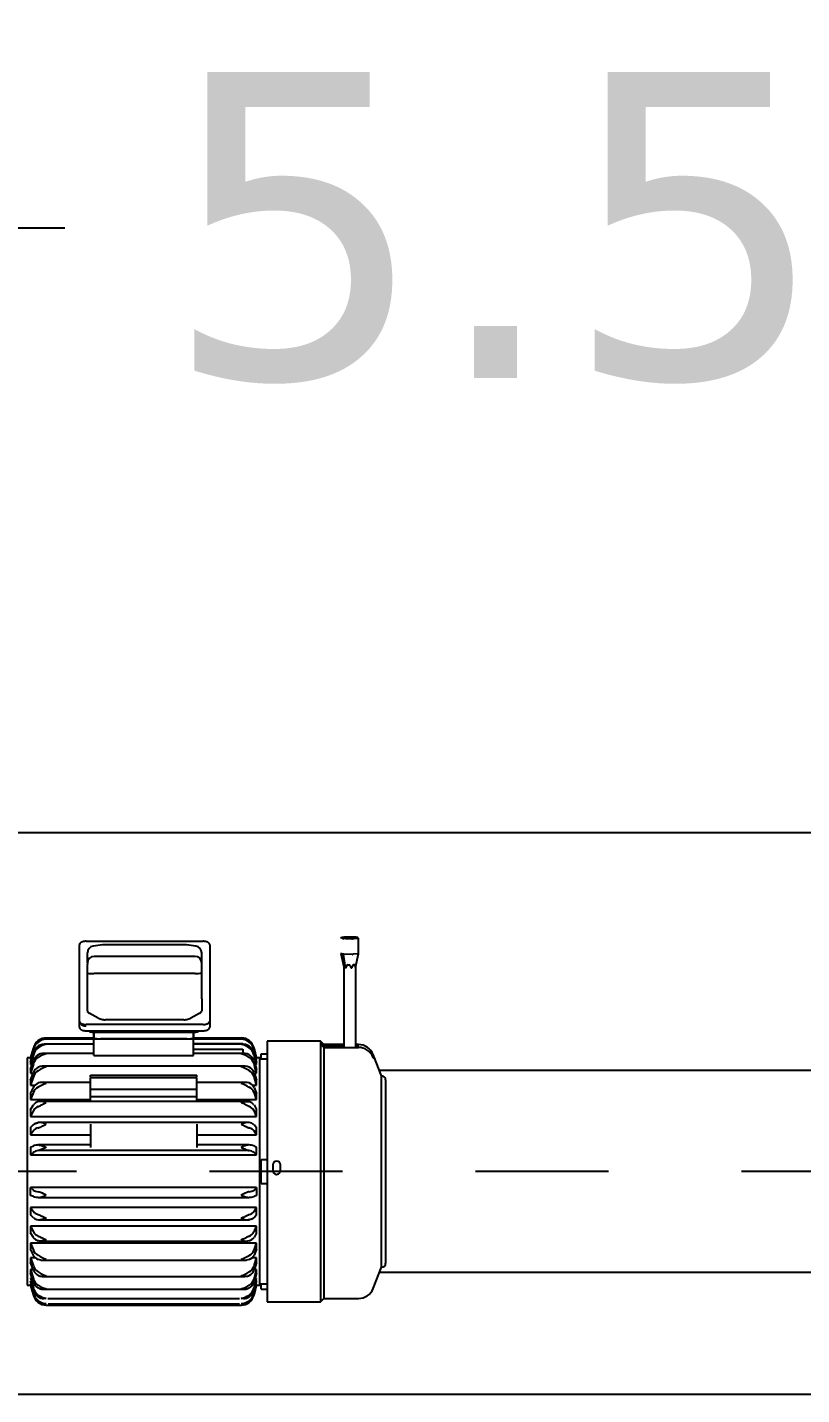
# Model space of a CAD drawing. Header units: metres. Extents: x 1161 to 1456, y 119 to 208.
# Drawn here: x 1363.179 to 1363.762, y 186.198 to 187.227 of the extents above; entities that cross this region are included whole.
import ezdxf

# ---------------------------------------------------------------- set-up
doc = ezdxf.new("R2010")
doc.units = ezdxf.units.M
doc.header["$MEASUREMENT"] = 0
doc.header["$PDMODE"] = 1
doc.header["$PDSIZE"] = -5
doc.linetypes.add('CENTER2', pattern=[1.125, 0.75, -0.125, 0.125, -0.125])
doc.layers.add('HAT', color=9, linetype='Continuous', lineweight=15)
doc.styles.get("Standard").update_dxf_attribs({"font": 'verdana.ttf'})
doc.dimstyles.new('app', dxfattribs={"dimtxt": 0.23, "dimasz": 0.1, "dimexe": 0.18, "dimexo": 0.0625, "dimgap": 0.09, "dimtad": 0, "dimzin": 0, "dimdsep": 46, "dimtxsty": 'Standard', "dimblk": 'OBLIQUE', "dimcen": 0.09, "dimse1": 1, "dimse2": 1, "dimclrd": 8, "dimclre": 8, "dimclrt": 6, "dimadec": 0, "dimazin": 0, "dimtfac": 1, "dimtofl": 0, "dimtmove": 0, "dimatfit": 3, "dimfxl": 0, "dimtolj": 1, "dimtzin": 0, "dimarcsym": 0})

# ---------------------------------------------------------------- blocks, each defined once
blk = doc.blocks.new('A$C0B0434A7')
at = {"color": 8}
blk.add_line((-1164.2, 3105.7), (4235.8, 3105.7), dxfattribs=at)
at = {"color": 8, "linetype": 'Continuous'}
for p, q in [((1270, 3026.6), (1269.2, 3026.2)), ((1270.1, 3026.3), (1269.2, 3026.3)), ((1269.2, 3026.2), (1269.2, 3026.2)), ((1271, 3025.7), (1270.1, 3026.3)), ((1274.4, 3026), (1271.3, 3025.7)), ((1277.5, 3025.6), (1274.4, 3026)), ((1280.2, 3026.1), (1278, 3025.6)), ((1282.4, 3026), (1280.2, 3026.1)), ((1281.6, 3026.6), (1282.5, 3026)), ((1282.5, 3014.4), (1282.5, 3026)), ((1072.5, 2963.8), (1072.5, 3021.2)), ((1077.5, 3023.8), (1165.5, 3023.8)), ((1078.5, 3007.6), (1078.5, 3015.2)), ((1089.9, 3021.1), (1082.8, 3020.2)), ((1152.5, 3021.1), (1090.5, 3021.1)), ((1160.1, 3020.2), (1153.1, 3021.1)), ((1164.5, 3007.6), (1164.5, 3015.2)), ((1170.5, 3021.2), (1170.5, 2963.8)), ((1271, 3014.1), (1269.2, 3014.6)), ((1269.2, 3014.6), (1271.3, 3004.7)), ((1272.6, 3004.1), (1271, 3014.1)), ((1277.5, 3013.9), (1271.3, 3014.1)), ((1282.4, 3014.4), (1278, 3014)), ((1280.2, 3004), (1282.5, 3014.4)), ((1078.5, 3007.6), (1078.5, 3006.6)), ((1078.5, 2999.8), (1078.5, 3006.6)), ((1083.5, 3012.5), (1159.5, 3012.5)), ((1164.5, 3006.6), (1164.5, 3007.6)), ((1164.5, 2999.8), (1164.5, 3006.6)), ((1271.3, 3005.9), (1271.3, 2944)), ((1271.4, 3006.5), (1271.8, 3006.4)), ((1274.1, 3006.2), (1275.5, 3006.2)), ((1278.6, 3006.2), (1279.5, 3006.3)), ((1280.3, 2944), (1280.3, 3004.5)), ((1078.5, 2980.5), (1078.5, 2999.8)), ((1159.5, 2999.6), (1083.5, 2999.6)), ((1164.5, 2980.5), (1164.5, 2999.8)), ((1078.5, 2971.6), (1078.5, 2980.5)), ((1164.5, 2980.5), (1164.5, 2971.6)), ((1072.5, 2959.2), (1072.5, 2963.8)), ((1086.7, 2966.1), (1079.9, 2969.7)), ((1151, 2964.8), (1092, 2964.8)), ((1163, 2969.7), (1156.3, 2966.1)), ((1170.5, 2963.8), (1170.5, 2959.2)), ((1165.5, 2961.2), (1077.5, 2961.2)), ((1077.5, 2956.5), (1165.5, 2956.5)), ((1082.6, 2955.4), (1159.3, 2955.4)), ((1083.3, 2955.4), (1083.3, 2950.9)), ((1083.3, 2950.5), (1083.3, 2955.4)), ((1158.3, 2955.4), (1158.3, 2950.9)), ((1158.3, 2950.5), (1158.3, 2955.4)), ((1035.8, 2935.7), (1037.9, 2943.2)), ((1037.9, 2942.6), (1035.8, 2934.9)), ((1037.9, 2943.7), (1035.9, 2936.1)), ((1083.3, 2946.4), (1046.2, 2946.4)), ((1083.3, 2950.3), (1047, 2950.3)), ((1083.3, 2951), (1047.3, 2951)), ((1083.3, 2950.5), (1158.3, 2950.5)), ((1083.3, 2937.9), (1083.3, 2950.5)), ((1153.3, 2950.5), (1088.3, 2950.5)), ((1194.4, 2951), (1158.3, 2951)), ((1158.3, 2937.9), (1158.3, 2950.5)), ((1194.7, 2950.3), (1158.3, 2950.3)), ((1158.3, 2947), (1195.3, 2947)), ((1195.5, 2946.4), (1158.3, 2946.4)), ((1158.3, 2942.7), (1195.3, 2942.7)), ((1195.3, 2947), (1195.3, 2946.4)), ((1195.3, 2942.7), (1195.3, 2939.5)), ((1205.8, 2936.1), (1203.8, 2943.7)), ((1203.8, 2943.2), (1205.8, 2935.7)), ((1205.8, 2934.9), (1203.8, 2942.6)), ((1213.8, 2948.6), (1213.8, 2752.6)), ((1253.8, 2948.6), (1213.8, 2948.6)), ((1256.3, 2946.1), (1253.8, 2948.6)), ((1253.8, 2948.6), (1253.8, 2946.5)), ((1253.8, 2947.6), (1256.3, 2945.1)), ((1253.8, 2946.5), (1256.3, 2944)), ((1253.8, 2946.5), (1253.8, 2752.6)), ((1271.3, 2946.1), (1256.3, 2946.1)), ((1256.3, 2945.1), (1271.3, 2945.1)), ((1256.3, 2945.1), (1256.3, 2944)), ((1256.3, 2944), (1256.3, 2755.1)), ((1256.3, 2944), (1282.3, 2944)), ((1282.3, 2946.1), (1280.3, 2946.1)), ((1280.3, 2945.1), (1282.6, 2945.1)), ((1033.3, 2936.1), (1033.3, 2765.1)), ((1036, 2936.1), (1033.3, 2936.1)), ((1035.8, 2932.9), (1037.9, 2940)), ((1037.9, 2938.4), (1035.8, 2931.1)), ((1035.8, 2935.7), (1035.8, 2934.9)), ((1035.8, 2934.9), (1036.4, 2934.9)), ((1035.8, 2927.4), (1037.9, 2933.9)), ((1035.8, 2932.9), (1035.8, 2931.1)), ((1037.9, 2931.5), (1035.8, 2924.6)), ((1083.3, 2939.5), (1045.4, 2939.5)), ((1083.3, 2937.9), (1158.3, 2937.9)), ((1196.3, 2939.5), (1158.3, 2939.5)), ((1203.8, 2940), (1205.8, 2932.9)), ((1205.8, 2931.1), (1203.8, 2938.4)), ((1203.8, 2933.9), (1205.8, 2927.4)), ((1205.8, 2924.6), (1203.8, 2931.5)), ((1205.3, 2934.9), (1205.8, 2934.9)), ((1208.3, 2936.1), (1205.7, 2936.1)), ((1205.8, 2934.9), (1205.8, 2935.7)), ((1205.8, 2931.1), (1205.8, 2932.9)), ((1208.3, 2765.1), (1208.3, 2936.1)), ((1213.8, 2935.1), (1208.3, 2935.1)), ((1209.3, 2935.1), (1209.3, 2939.1)), ((1209.3, 2939.1), (1213.8, 2939.1)), ((1293.8, 2937.5), (1293.4, 2938.6)), ((1293.4, 2936.5), (1293.8, 2935.3)), ((1293.8, 2935.3), (1293.8, 2937.5)), ((1299.8, 2922.6), (1293.8, 2937.5)), ((1035.8, 2931.1), (1037, 2931.1)), ((1035.8, 2927.4), (1035.8, 2924.6)), ((1035.8, 2919.4), (1037.9, 2925.1)), ((1035.8, 2924.6), (1037.7, 2924.6)), ((1037.9, 2922), (1035.8, 2915.7)), ((1197.1, 2929.8), (1044.6, 2929.8)), ((1080.8, 2923.1), (1160.8, 2923.1)), ((1080.8, 2921.9), (1080.8, 2923.1)), ((1080.8, 2921.3), (1160.8, 2921.3)), ((1080.8, 2916.9), (1080.8, 2921.3)), ((1160.8, 2921.9), (1160.8, 2923.1)), ((1160.8, 2916.9), (1160.8, 2921.3)), ((1203.8, 2925.1), (1205.8, 2919.4)), ((1205.8, 2915.7), (1203.8, 2922)), ((1204, 2924.6), (1205.8, 2924.6)), ((1204.7, 2931.1), (1205.8, 2931.1)), ((1205.8, 2924.6), (1205.8, 2927.4)), ((3449.8, 2926.6), (1298.2, 2926.6)), ((1299.8, 2778.6), (1299.8, 2922.6)), ((1035.8, 2919.4), (1035.8, 2915.7)), ((1035.8, 2915.7), (1039.2, 2915.7)), ((1035.8, 2909.3), (1037.9, 2913.9)), ((1080.8, 2917.7), (1043.9, 2917.7)), ((1080.8, 2912.3), (1080.8, 2916.9)), ((1160.8, 2912.3), (1080.8, 2912.3)), ((1080.8, 2907.1), (1080.8, 2912.3)), ((1197.8, 2917.7), (1160.8, 2917.7)), ((1160.8, 2912.3), (1160.8, 2916.9)), ((1160.8, 2907.1), (1160.8, 2912.3)), ((1202.5, 2915.7), (1205.8, 2915.7)), ((1203.8, 2913.9), (1205.8, 2909.3)), ((1205.8, 2915.7), (1205.8, 2919.4)), ((1302.8, 2919.6), (1302.8, 2781.6)), ((1037.9, 2910.2), (1035.8, 2904.8)), ((1035.8, 2909.3), (1035.8, 2904.8)), ((1035.8, 2904.8), (1080.8, 2904.8)), ((1035.8, 2897.2), (1037.9, 2900.7)), ((1198.5, 2903.4), (1043.2, 2903.4)), ((1080.8, 2907.1), (1160.8, 2907.1)), ((1080.8, 2903.1), (1080.8, 2907.1)), ((1160.8, 2903.1), (1160.8, 2907.1)), ((1160.8, 2904.8), (1205.8, 2904.8)), ((1205.8, 2904.8), (1203.8, 2910.2)), ((1203.8, 2900.7), (1205.8, 2897.2)), ((1205.8, 2904.8), (1205.8, 2909.3)), ((1035.8, 2897.2), (1035.8, 2892.1)), ((1037.9, 2896.4), (1035.8, 2892.1)), ((1035.8, 2892.1), (1205.8, 2892.1)), ((1205.8, 2892.1), (1203.8, 2896.4)), ((1205.8, 2892.1), (1205.8, 2897.2)), ((1035.8, 2883.7), (1037.9, 2885.9)), ((1035.8, 2883.7), (1035.8, 2878.1)), ((1037.9, 2881.2), (1035.8, 2878.1)), ((1199.1, 2887.6), (1041.6, 2887.6)), ((1080.8, 2886.2), (1080.8, 2868.8)), ((1160.8, 2886.2), (1160.8, 2868.8)), ((1203.8, 2885.9), (1205.8, 2883.7)), ((1205.8, 2878.1), (1203.8, 2881.2)), ((1205.8, 2878.1), (1205.8, 2883.7)), ((1035.8, 2878.1), (1080.8, 2878.1)), ((1035.8, 2869), (1037.9, 2869.9)), ((1080.8, 2870.6), (1041.6, 2870.6)), ((1160.8, 2878.1), (1205.8, 2878.1)), ((1200.1, 2870.6), (1160.8, 2870.6)), ((1203.8, 2869.9), (1205.8, 2869)), ((1035.8, 2869), (1035.8, 2863.2)), ((1037.9, 2865), (1035.8, 2863.2)), ((1035.8, 2863.2), (1205.8, 2863.2)), ((1200.1, 2866.4), (1041.6, 2866.4)), ((1205.8, 2863.2), (1203.8, 2865)), ((1205.8, 2863.2), (1205.8, 2869)), ((1209.3, 2859.6), (1213.8, 2859.6)), ((1209.3, 2841.6), (1209.3, 2859.6)), ((1217.9, 2855.6), (1217.9, 2851.4)), ((1223.7, 2851.4), (1223.7, 2855.6)), ((1209.3, 2841.6), (1213.8, 2841.6)), ((1205.8, 2838.5), (1035.8, 2838.5)), ((1035.8, 2832.6), (1035.8, 2838.5)), ((1035.8, 2838.5), (1037.9, 2836.7)), ((1037.9, 2831.8), (1035.8, 2832.6)), ((1041.6, 2831.2), (1041.6, 2831.2)), ((1041.6, 2831.2), (1200.1, 2831.2)), ((1200, 2831.2), (1200.1, 2831.2)), ((1203.8, 2836.7), (1205.8, 2838.5)), ((1205.8, 2832.6), (1203.8, 2831.8)), ((1205.8, 2838.5), (1205.8, 2832.6)), ((1205.8, 2823.6), (1035.8, 2823.6)), ((1035.8, 2823.6), (1037.9, 2820.5)), ((1035.8, 2823.6), (1035.8, 2818)), ((1203.8, 2820.5), (1205.8, 2823.6)), ((1205.8, 2818), (1205.8, 2823.6)), ((1037.9, 2815.8), (1035.8, 2818)), ((1205.8, 2809.6), (1035.8, 2809.6)), ((1035.8, 2809.6), (1037.9, 2805.2)), ((1035.8, 2809.6), (1035.8, 2804.4)), ((1042.5, 2814.2), (1200.1, 2814.2)), ((1200.1, 2814.2), (1199.5, 2814.2)), ((1205.8, 2818), (1203.8, 2815.8)), ((1203.8, 2805.2), (1205.8, 2809.6)), ((1205.8, 2804.4), (1205.8, 2809.6)), ((1037.9, 2801), (1035.8, 2804.4)), ((1043.1, 2798.2), (1198.5, 2798.2)), ((1200.1, 2798.5), (1198.9, 2798.3)), ((1205.8, 2804.4), (1203.8, 2801)), ((1205.8, 2796.8), (1035.8, 2796.8)), ((1035.8, 2796.8), (1037.9, 2791.5)), ((1035.8, 2796.8), (1035.8, 2792.3)), ((1037.9, 2787.7), (1035.8, 2792.3)), ((1203.8, 2791.5), (1205.8, 2796.8)), ((1205.8, 2792.3), (1203.8, 2787.7)), ((1205.8, 2792.3), (1205.8, 2796.8)), ((1039.3, 2785.8), (1035.8, 2785.8)), ((1035.8, 2785.8), (1037.9, 2779.6)), ((1035.8, 2785.8), (1035.8, 2782.1)), ((1037.9, 2776.5), (1035.8, 2782.1)), ((1043.5, 2784), (1041.6, 2784.4)), ((1043.8, 2784), (1197.9, 2784)), ((1200.1, 2784.4), (1198.2, 2784)), ((1205.8, 2785.8), (1202.4, 2785.8)), ((1203.8, 2779.6), (1205.8, 2785.8)), ((1205.8, 2782.1), (1203.8, 2776.5)), ((1205.8, 2782.1), (1205.8, 2785.8)), ((1293.4, 2762.6), (1299.8, 2778.6)), ((1037.7, 2776.9), (1035.8, 2776.9)), ((1035.8, 2776.9), (1037.9, 2770)), ((1035.8, 2776.9), (1035.8, 2774.1)), ((1037.9, 2767.6), (1035.8, 2774.1)), ((1037, 2770.4), (1035.8, 2770.4)), ((1035.8, 2770.4), (1037.9, 2763)), ((1037.9, 2761.4), (1035.8, 2768.5)), ((1047.5, 2772.2), (1044.2, 2771.8)), ((1044.6, 2771.7), (1197.1, 2771.7)), ((1197.5, 2771.8), (1194.2, 2772.2)), ((1203.8, 2770), (1205.8, 2776.9)), ((1205.8, 2774.1), (1203.8, 2767.6)), ((1203.8, 2763), (1205.8, 2770.4)), ((1205.8, 2768.5), (1203.8, 2761.4)), ((1205.8, 2776.9), (1204, 2776.9)), ((1205.8, 2770.4), (1204.7, 2770.4)), ((1205.8, 2774.1), (1205.8, 2776.9)), ((3449.8, 2774.6), (1298.2, 2774.6)), ((1033.3, 2765.1), (1036, 2765.1)), ((1036.5, 2766.4), (1035.8, 2766.4)), ((1035.8, 2766.4), (1037.9, 2758.8)), ((1037.9, 2758.1), (1035.8, 2765.6)), ((1035.8, 2765.1), (1037.9, 2757.6)), ((1047.5, 2762.3), (1044.9, 2762)), ((1045.3, 2762), (1196.4, 2762)), ((1196.8, 2762), (1194.2, 2762.3)), ((1203.8, 2758.8), (1205.8, 2766.4)), ((1205.8, 2765.6), (1203.8, 2758.1)), ((1203.8, 2757.6), (1205.8, 2765.1)), ((1205.8, 2766.4), (1205.2, 2766.4)), ((1205.7, 2765.1), (1208.3, 2765.1)), ((1208.3, 2766.1), (1213.8, 2766.1)), ((1209.3, 2762.1), (1209.3, 2766.1)), ((1209.3, 2762.1), (1213.8, 2762.1)), ((1047.5, 2755.1), (1045.7, 2755)), ((1047.5, 2751.1), (1046.5, 2751.1)), ((1047.5, 2750.2), (1047.3, 2750.2)), ((1047.4, 2750.2), (1194.3, 2750.2)), ((1048.8, 2755), (1192.9, 2755)), ((1048.9, 2751.1), (1192.8, 2751.1)), ((1196, 2755), (1194.2, 2755.1)), ((1195.2, 2751.1), (1194.2, 2751.1)), ((1194.4, 2750.2), (1194.2, 2750.2)), ((1213.8, 2752.6), (1253.8, 2752.6)), ((1253.8, 2752.6), (1256.3, 2755.1)), ((1256.3, 2755.1), (1282.3, 2755.1)), ((4189.8, 2682.8), (-320.2, 2682.8))]:
    blk.add_line(p, q, dxfattribs=at)
at = {"color": 8, "linetype": 'CENTER2', "ltscale": 10}
blk.add_line((4270.3, 2850.6), (416.3, 2850.6), dxfattribs=at)
at = {"color": 8, "linetype": 'Continuous'}
for centre, radius, start, end in [((1277.7, 3026.4), 0.894, 255.853, 287.0229), ((1083.5, 3015.2), 5, 97.3084, 180.0164), ((1090.5, 3016.1), 5, 90, 97.3084), ((1152.5, 3016.1), 5, 82.6916, 90), ((1159.5, 3015.2), 5, 0, 82.6916), ((1271.3, 3014), 0.0932, 88.7614, 91.9123), ((1083.5, 3007.5), 4.97, 89.7005, 179.6285), ((1159.5, 3007.5), 4.97, 0.3503, 90.3207), ((1082.1, 3023.8), 24.3, 261.3042, 273.1463), ((1160.8, 3024), 24.4, 266.8912, 278.6584), ((1082.6, 2960.4), 5, 231.3109, 270), ((1159.3, 2960.4), 5, 270, 308.6891), ((1047.5, 2941.1), 9.97, 126.5299, 164.9597), ((1047.4, 2940.6), 9.84, 126.0431, 164.6919), ((1047.6, 2940), 10, 126.6636, 165.0382), ((1046.8, 2937.3), 9.34, 124.2589, 163.5863), ((1047.3, 2935.8), 9.73, 125.706, 164.4671), ((1047.3, 2941.4), 9.64, 88.6717, 126.5568), ((1048.4, 2939.1), 11.2, 94.158, 127.3455), ((1046.9, 2941.2), 9.11, 85.9822, 125.7577), ((1046.1, 2938.1), 8.31, 80.3077, 123.2574), ((1049.7, 2933), 13.5, 99.2218, 127.1327), ((1193.9, 2940.7), 10.4, 77.6495, 88.3983), ((1194.4, 2941.4), 9.64, 53.4416, 91.3298), ((1193.3, 2939.1), 11.2, 52.6726, 85.8239), ((1194.8, 2941.2), 9.09, 54.209, 94.0511), ((1195.6, 2938.1), 8.3, 56.711, 99.7238), ((1192, 2933), 13.5, 52.8815, 80.7639), ((1194.2, 2941.1), 9.97, 15.0403, 53.4701), ((1194.3, 2940.6), 9.84, 15.3081, 53.9569), ((1194.1, 2940), 10, 14.9618, 53.3364), ((1194.9, 2937.3), 9.34, 16.4137, 55.741), ((1194.4, 2935.8), 9.73, 15.5329, 54.294), ((1282.3, 2934.1), 12, 21.9985, 90.0033), ((1282.2, 2932), 12, 21.8318, 89.9384), ((1046.1, 2931.1), 8.61, 121.2643, 161.5512), ((1046.6, 2928.9), 9.16, 123.6062, 163.1399), ((1045.5, 2931.6), 7.91, 74.8925, 119.492), ((1051.6, 2922.7), 17, 103.7227, 126.0222), ((1196.2, 2931.6), 7.88, 60.4141, 105.2014), ((1190.1, 2922.7), 17, 53.9938, 76.2612), ((1195.6, 2931.1), 8.61, 18.4489, 58.7356), ((1195.1, 2928.9), 9.16, 16.86, 56.3939), ((1045.1, 2922.2), 7.79, 116.9499, 158.154), ((1045.8, 2919.2), 8.39, 120.2661, 160.793), ((1044.9, 2922), 7.87, 69.9951, 114.5558), ((1054.4, 2907.5), 22.9, 107.5144, 124.1553), ((1196.8, 2921.9), 7.9, 65.5355, 109.9136), ((1187.1, 2907.2), 23.3, 55.9842, 72.3461), ((1196.6, 2922.2), 7.79, 21.8463, 63.0499), ((1195.9, 2919.2), 8.39, 19.2068, 59.7341), ((1299.8, 2919.6), 3, 0, 90), ((1044.1, 2910.7), 7.05, 111.2771, 152.5977), ((1044.8, 2907.2), 7.57, 115.5819, 156.9137), ((1044.2, 2909.4), 8.27, 66.1156, 108.3882), ((1059.4, 2885.1), 34, 110.462, 121.6716), ((1197.5, 2909.5), 8.16, 71.3145, 114.1817), ((1182.3, 2885.1), 33.9, 58.3213, 69.5451), ((1197.6, 2910.7), 7.05, 27.4027, 68.7225), ((1196.9, 2907.2), 7.57, 23.0859, 64.4184), ((1043.3, 2896.7), 6.69, 104.5124, 143.5014), ((1198.4, 2896.7), 6.69, 36.4992, 75.487), ((1043.9, 2893), 6.89, 109.565, 150.5711), ((1197.8, 2893), 6.89, 29.4283, 70.4356), ((1043, 2876.9), 6.72, 102.6306, 140.1926), ((1199.1, 2880), 7.49, 51.1696, 82.3671), ((1042.2, 2855.8), 14.8, 92.3557, 106.9436), ((1199.5, 2855.8), 14.8, 73.0568, 87.6439), ((1042.4, 2858.2), 8.23, 96.0155, 123.644), ((1199.3, 2858.2), 8.22, 56.3551, 83.9854), ((1220.8, 2855.6), 2.9, 0.0722, 179.9278), ((1220.8, 2851.4), 2.9, 179.9699, 0.0301), ((1042.4, 2843.6), 8.29, 236.6845, 264.0925), ((1042.2, 2846.3), 15.1, 253.4579, 267.7034), ((1034.1, 2808.6), 27.8, 61.0181, 74.3255), ((1199.3, 2843.6), 8.29, 275.9082, 303.3148), ((1199.5, 2846.3), 15.1, 272.296, 286.5427), ((1198.7, 2824.8), 6.73, 282.4955, 319.9786), ((1042.6, 2821.7), 7.51, 231.458, 262.4528), ((1199.9, 2826.6), 12.4, 242.6908, 268.3139), ((1044, 2808.8), 7.08, 210.1301, 249.9972), ((1043.2, 2805), 6.68, 216.6705, 255.5886), ((1198.9, 2809.7), 11.5, 245.4589, 269.8415), ((1197.8, 2808.6), 6.89, 289.4323, 330.4404), ((1198.5, 2805), 6.68, 284.4217, 323.3193), ((1044.8, 2794.4), 7.56, 203.1645, 244.5337), ((1044.1, 2791), 7.04, 207.5151, 248.7973), ((1059.6, 2816.8), 34.3, 238.3893, 249.4871), ((1182.4, 2816.2), 33.7, 290.4082, 301.7153), ((1196.9, 2794.4), 7.56, 295.4665, 336.8352), ((1197.6, 2791), 7.04, 291.2022, 332.4855), ((1045.8, 2782.3), 8.38, 199.2533, 239.8284), ((1043.7, 2794.7), 10.8, 269.0438, 291.1824), ((1198.1, 2794.8), 10.8, 248.8939, 270.8798), ((1195.9, 2782.3), 8.38, 300.1718, 340.7466), ((1299.8, 2781.6), 3, 270, 0), ((1045.1, 2779.4), 7.77, 201.9164, 243.102), ((1046.6, 2772.6), 9.15, 196.8859, 236.4676), ((1046, 2770.3), 8.6, 198.4932, 238.7653), ((1054.6, 2794.3), 23.2, 235.9432, 252.3668), ((1044.4, 2777.7), 5.93, 242.1077, 268.3704), ((1187.2, 2794.2), 23.1, 287.6007, 304.0893), ((1197.4, 2777.7), 5.91, 271.5737, 297.9482), ((1196.6, 2779.4), 7.77, 296.8977, 338.0839), ((1195.1, 2772.6), 9.15, 303.5325, 343.114), ((1195.7, 2770.3), 8.6, 301.2345, 341.507), ((1047.2, 2765.6), 9.72, 195.5445, 234.3487), ((1046.8, 2764.1), 9.32, 196.4411, 235.7504), ((1047.6, 2761.4), 10, 194.9623, 233.3733), ((1047.4, 2760.7), 9.83, 195.3231, 233.9478), ((1047.5, 2760.2), 9.98, 195.0306, 233.4897), ((1051.6, 2778.9), 17.1, 234.0467, 256.1574), ((1045.1, 2768.8), 6.79, 238.6182, 268.4741), ((1049.7, 2768.5), 13.5, 232.9229, 260.6408), ((1190.1, 2778.9), 17.1, 283.8349, 305.961), ((1192, 2768.5), 13.5, 279.3625, 307.0738), ((1196.6, 2768.8), 6.77, 271.4758, 301.4319), ((1194.4, 2765.6), 9.72, 305.6513, 344.4555), ((1194.9, 2764.1), 9.32, 304.2496, 343.559), ((1194.1, 2761.4), 10, 306.6267, 345.0377), ((1194.3, 2760.7), 9.83, 306.0522, 344.6769), ((1194.2, 2760.2), 9.98, 306.5103, 344.9694), ((1282.3, 2767.1), 12, 270, 337.9887), ((1045.9, 2762.8), 7.8, 235.9678, 268.3403), ((1048.4, 2762.3), 11.2, 232.6832, 265.701), ((1046.8, 2760), 8.96, 234.0866, 267.9763), ((1047.3, 2759.9), 9.67, 233.4483, 271.1816), ((1193.3, 2762.3), 11.2, 274.3042, 307.3115), ((1194.4, 2759.9), 9.67, 268.818, 306.5521), ((1194.9, 2760), 8.97, 272.0294, 305.9076), ((1195.8, 2762.8), 7.78, 271.6183, 304.0736)]:
    blk.add_arc(centre, radius, start, end, dxfattribs=at)
for points, degree in [([(1269.2, 3026.3), (1269.2, 3026.2), (1269.2, 3026.2), (1269.2, 3026.2)], 3), ([(1269.2, 3014.6), (1269.2, 3014.6), (1269.2, 3014.6)], 2), ([(1271, 3014.1), (1271, 3014.1), (1271, 3014.1)], 2), ([(1277.5, 3013.9), (1277.5, 3013.9), (1277.5, 3013.9)], 2), ([(1278, 3014), (1278, 3014), (1278, 3014)], 2), ([(1282.4, 3014.4), (1282.4, 3014.4), (1282.4, 3014.4)], 2)]:
    blk.add_open_spline(points, degree=degree, dxfattribs=at)
for points, weights in [([(1271.5, 3026.8), (1269.1, 3026.6), (1270.1, 3026.3)], [1, 0.866025403692, 1]), ([(1270.1, 3026.3), (1271, 3026), (1274.4, 3026)], [1, 0.866025403831, 1]), ([(1277.3, 3027), (1273.9, 3027), (1271.5, 3026.8)], [1, 0.866025403822, 1]), ([(1274.4, 3026), (1277.8, 3025.9), (1280.2, 3026.1)], [1, 0.866025403802, 1]), ([(1281.6, 3026.6), (1280.7, 3026.9), (1277.3, 3027)], [1, 0.866025403822, 1]), ([(1280.2, 3026.1), (1282.6, 3026.3), (1281.6, 3026.6)], [1, 0.866025403791, 1]), ([(1077.5, 3023.8), (1072.5, 3023.8), (1072.5, 3021.2)], [1, 0.707106781223, 1]), ([(1170.5, 3021.2), (1170.5, 3023.8), (1165.5, 3023.8)], [1, 0.707106781149, 1]), ([(1269.2, 3014.6), (1269.2, 3014.6), (1269.2, 3014.6)], [1, 0.990911279322, 1]), ([(1271, 3014.1), (1271, 3014.1), (1271.3, 3014.1)], [1, 0.871264922346, 1]), ([(1277.5, 3013.9), (1277.8, 3013.9), (1278, 3014)], [1, 0.871264608463, 1]), ([(1282.4, 3014.4), (1282.5, 3014.4), (1282.5, 3014.4)], [1, 0.929368513068, 1]), ([(1271.4, 3006.5), (1271.5, 3006.4), (1271.8, 3006.4)], [1, 0.987768339274, 1]), ([(1272.6, 3004.1), (1272.1, 3005.8), (1271.8, 3006.4)], [1, 0.987820160894, 1]), ([(1274.1, 3006.2), (1273.4, 3005.6), (1272.9, 3004)], [1, 0.987820160879, 1]), ([(1274.1, 3006.2), (1274.8, 3006.2), (1275.5, 3006.2)], [1, 0.987768339523, 1]), ([(1276.9, 3004), (1276.2, 3005.6), (1275.5, 3006.2)], [1, 0.98782016092, 1]), ([(1278.6, 3006.2), (1278, 3005.6), (1277.3, 3004)], [1, 0.987820160861, 1]), ([(1278.6, 3006.2), (1279.1, 3006.3), (1279.5, 3006.3)], [1, 0.987768339272, 1]), ([(1280.2, 3004.2), (1279.9, 3005.8), (1279.5, 3006.3)], [1, 0.987820160838, 1]), ([(1072.5, 2963.8), (1072.5, 2961.2), (1077.5, 2961.2)], [1, 0.707106781254, 1]), ([(1073.5, 2962.2), (1073.5, 2960.1), (1077.5, 2960.1)], [1, 0.707106781256, 1]), ([(1078.5, 2971.6), (1078.5, 2970.5), (1079.9, 2969.7)], [1, 0.92387953251, 1]), ([(1086.7, 2966.1), (1089.1, 2964.8), (1092, 2964.8)], [1, 0.893120231074, 1]), ([(1151, 2964.8), (1153.9, 2964.8), (1156.3, 2966.1)], [1, 0.893120230158, 1]), ([(1163, 2969.7), (1164.5, 2970.5), (1164.5, 2971.6)], [1, 0.923879532501, 1]), ([(1165.5, 2961.2), (1170.5, 2961.2), (1170.5, 2963.8)], [1, 0.707106781118, 1]), ([(1072.5, 2959.2), (1072.5, 2956.5), (1077.5, 2956.5)], [1, 0.707106781255, 1]), ([(1165.5, 2956.5), (1170.5, 2956.5), (1170.5, 2959.2)], [1, 0.707106781119, 1]), ([(1083.3, 2950.9), (1083.3, 2950.5), (1088.3, 2950.5)], [1, 0.707106781229, 1]), ([(1153.3, 2950.5), (1158.3, 2950.5), (1158.3, 2950.9)], [1, 0.707106781147, 1])]:
    blk.add_rational_spline(points, weights, degree=2, dxfattribs=at)
for points, degree, knots in [([(1271, 3025.7), (1271, 3025.7), (1271, 3025.7), (1271.2, 3025.7), (1271.2, 3025.7), (1271.3, 3025.7)], 3, [0, 0, 0, 0, 0.5, 0.5, 1, 1, 1, 1]), ([(1282.4, 3026), (1282.4, 3026), (1282.5, 3026), (1282.5, 3026), (1282.5, 3026), (1282.5, 3026)], 3, [0, 0, 0, 0, 0.5, 0.5, 1, 1, 1, 1]), ([(1272.9, 3004), (1272.9, 3004), (1272.9, 3003.9), (1272.8, 3003.9), (1272.8, 3003.8), (1272.8, 3003.8), (1272.8, 3003.8), (1272.7, 3003.8), (1272.7, 3003.8), (1272.6, 3003.8), (1272.6, 3003.9), (1272.6, 3004), (1272.6, 3004), (1272.6, 3004.1)], 3, [0, 0, 0, 0, 0.25, 0.25, 0.375, 0.375, 0.5, 0.5, 0.625, 0.625, 0.75, 0.75, 1, 1, 1, 1]), ([(1277.3, 3004), (1277.3, 3003.9), (1277.3, 3003.9), (1277.2, 3003.8), (1277.2, 3003.8), (1277.2, 3003.7), (1277.1, 3003.7), (1277.1, 3003.7), (1277, 3003.7), (1277, 3003.7), (1277, 3003.8), (1276.9, 3003.8), (1276.9, 3003.9), (1276.9, 3004)], 3, [0, 0, 0, 0, 0.25, 0.25, 0.375, 0.375, 0.5, 0.5, 0.625, 0.625, 0.75, 0.75, 1, 1, 1, 1]), ([(1280.2, 3004), (1280.2, 3004), (1280.2, 3004), (1280.2, 3004), (1280.2, 3004), (1280.2, 3004), (1280.2, 3004), (1280.2, 3004), (1280.2, 3004), (1280.2, 3004.1), (1280.2, 3004.2), (1280.2, 3004.2)], 3, [0.336255, 0.336255, 0.336255, 0.336255, 0.375, 0.375, 0.5, 0.5, 0.625, 0.625, 0.75, 0.75, 1, 1, 1, 1]), ([(1047.5, 2902.4), (1047.5, 2902.4), (1047.2, 2902.5), (1046.6, 2902.7), (1045.8, 2903), (1045.2, 2903.2), (1044.6, 2903.3), (1044.1, 2903.4), (1043.5, 2903.4), (1042.9, 2903.4), (1042.5, 2903.4), (1042.2, 2903.3), (1041.9, 2903.3), (1041.7, 2903.2), (1041.6, 2903.2)], 3, [0, 0, 0, 0, 0.001789, 0.161378, 0.275751, 0.415859, 0.479066, 0.53841, 0.666742, 0.781616, 0.840124, 0.895982, 0.949248, 1, 1, 1, 1]), ([(1041.6, 2899.5), (1041.6, 2899.6), (1041.8, 2899.6), (1042, 2899.7), (1042.2, 2899.8), (1042.4, 2899.9), (1042.6, 2900), (1043, 2900.2), (1043.5, 2900.5), (1044.1, 2900.8), (1044.6, 2901), (1045.2, 2901.3), (1045.7, 2901.6), (1046.2, 2901.8), (1046.6, 2902), (1047.1, 2902.2), (1047.4, 2902.3), (1047.5, 2902.4)], 3, [0, 0, 0, 0, 0.033582, 0.068271, 0.104093, 0.141071, 0.179224, 0.218564, 0.333515, 0.461964, 0.521346, 0.584606, 0.724922, 0.769914, 0.839165, 0.930235, 1, 1, 1, 1]), ([(1194.2, 2902.4), (1194.3, 2902.4), (1194.5, 2902.5), (1194.7, 2902.6), (1195, 2902.7), (1195.3, 2902.8), (1195.5, 2902.9), (1195.7, 2902.9), (1196.1, 2903), (1196.7, 2903.2), (1197.5, 2903.3), (1198.2, 2903.4), (1198.8, 2903.4), (1199.2, 2903.4), (1199.5, 2903.3), (1199.8, 2903.3), (1200, 2903.2), (1200.1, 2903.2)], 3, [0, 0, 0, 0, 0.050855, 0.097856, 0.141004, 0.180299, 0.215741, 0.247329, 0.275065, 0.415341, 0.537983, 0.665965, 0.781426, 0.840005, 0.89594, 0.949259, 1, 1, 1, 1]), ([(1200.1, 2899.5), (1200.1, 2899.6), (1199.9, 2899.6), (1199.7, 2899.7), (1199.5, 2899.8), (1199.3, 2899.9), (1199.1, 2900), (1198.7, 2900.2), (1198.2, 2900.5), (1197.5, 2900.8), (1196.7, 2901.2), (1196, 2901.6), (1195.4, 2901.9), (1194.8, 2902.1), (1194.4, 2902.3), (1194.2, 2902.4)], 3, [0, 0, 0, 0, 0.033538, 0.068218, 0.104052, 0.14105, 0.179221, 0.218573, 0.334002, 0.461984, 0.584617, 0.724925, 0.795612, 0.887304, 1, 1, 1, 1]), ([(1037.9, 2885.9), (1038.1, 2886.1), (1038.4, 2886.3), (1038.8, 2886.6), (1039.3, 2886.8), (1039.8, 2887), (1040.4, 2887.1), (1040.9, 2887.3), (1041.6, 2887.5)], 2, [0, 0, 0, 0.25, 0.25, 0.5, 0.5, 0.75, 0.75, 1, 1, 1]), ([(1047.5, 2886.2), (1047.5, 2886.2), (1047.2, 2886.3), (1046.6, 2886.6), (1045.8, 2886.9), (1045.2, 2887.1), (1044.6, 2887.2), (1044.1, 2887.4), (1043.5, 2887.5), (1042.9, 2887.5), (1042.5, 2887.6), (1042.2, 2887.5), (1041.9, 2887.5), (1041.7, 2887.5), (1041.6, 2887.5)], 3, [0, 0, 0, 0, 0.001788, 0.161346, 0.275662, 0.415953, 0.479199, 0.538583, 0.666636, 0.781305, 0.839902, 0.895842, 0.949181, 1, 1, 1, 1]), ([(1041.6, 2883.5), (1041.6, 2883.5), (1041.8, 2883.5), (1042, 2883.6), (1042.2, 2883.7), (1042.4, 2883.8), (1042.6, 2883.8), (1043, 2884), (1043.5, 2884.3), (1044.1, 2884.5), (1044.6, 2884.8), (1045.2, 2885.1), (1045.7, 2885.3), (1046.2, 2885.5), (1046.6, 2885.7), (1047.1, 2886), (1047.4, 2886.1), (1047.5, 2886.2)], 3, [0, 0, 0, 0, 0.033627, 0.068363, 0.104235, 0.141267, 0.179477, 0.218879, 0.333623, 0.461792, 0.521215, 0.584514, 0.725012, 0.769976, 0.839197, 0.930245, 1, 1, 1, 1]), ([(1200.1, 2887.5), (1199.7, 2887.6), (1199.2, 2887.6), (1198.5, 2887.5), (1198.2, 2887.5), (1197.7, 2887.4), (1197.5, 2887.3), (1196.7, 2887.1), (1196.2, 2887), (1195.4, 2886.7), (1195.2, 2886.6), (1194.7, 2886.4), (1194.4, 2886.3), (1194.2, 2886.2)], 3, [0, 0, 0, 0, 0.25, 0.25, 0.375, 0.375, 0.5, 0.5, 0.75, 0.75, 0.875, 0.875, 1, 1, 1, 1]), ([(1194.2, 2886.2), (1194.3, 2886.1), (1194.4, 2886.1), (1194.7, 2885.9), (1194.8, 2885.9), (1195.2, 2885.7), (1195.4, 2885.6), (1196.2, 2885.2), (1196.7, 2885), (1197.5, 2884.6), (1197.7, 2884.5), (1198.2, 2884.3), (1198.5, 2884.1), (1198.9, 2883.9), (1199.2, 2883.8), (1199.7, 2883.6), (1199.9, 2883.5), (1200.1, 2883.5)], 3, [0, 0, 0, 0, 0.0625, 0.0625, 0.125, 0.125, 0.25, 0.25, 0.5, 0.5, 0.625, 0.625, 0.75, 0.75, 0.875, 0.875, 1, 1, 1, 1]), ([(1203.8, 2881.2), (1203.5, 2881.7), (1203.1, 2882.1), (1202.1, 2882.7), (1201.8, 2882.8), (1201, 2883.2), (1200.6, 2883.3), (1200.1, 2883.5)], 3, [0, 0, 0, 0, 0.5, 0.5, 0.75, 0.75, 1, 1, 1, 1]), ([(1041.6, 2870.5), (1041.6, 2870.6), (1041.8, 2870.6), (1042, 2870.6), (1042.2, 2870.6), (1042.4, 2870.5), (1042.6, 2870.5), (1043, 2870.5), (1043.5, 2870.4), (1044.2, 2870.1), (1045, 2869.9), (1045.7, 2869.6), (1046.3, 2869.4), (1046.9, 2869.1), (1047.3, 2868.9), (1047.5, 2868.8)], 3, [0, 0, 0, 0, 0.033457, 0.068048, 0.103786, 0.14068, 0.17874, 0.217973, 0.333647, 0.461935, 0.584353, 0.724219, 0.794999, 0.886927, 1, 1, 1, 1]), ([(1200.1, 2870.5), (1200.1, 2870.6), (1199.9, 2870.6), (1199.7, 2870.6), (1199.5, 2870.6), (1199.3, 2870.5), (1199.1, 2870.5), (1198.7, 2870.5), (1198.2, 2870.4), (1197.6, 2870.2), (1197.1, 2870), (1196.5, 2869.8), (1195.9, 2869.6), (1195.1, 2869.2), (1194.5, 2869), (1194.2, 2868.8), (1194.2, 2868.8)], 3, [0, 0, 0, 0, 0.033507, 0.068113, 0.103845, 0.140726, 0.178774, 0.218003, 0.33322, 0.462037, 0.521372, 0.584588, 0.724587, 0.838697, 0.998215, 1, 1, 1, 1]), ([(1047.5, 2868.8), (1047.4, 2868.8), (1047.2, 2868.7), (1046.9, 2868.5), (1046.7, 2868.4), (1046.4, 2868.3), (1046.2, 2868.2), (1046, 2868.1), (1045.6, 2867.9), (1045, 2867.6), (1044.2, 2867.3), (1043.5, 2867), (1042.9, 2866.7), (1042.5, 2866.6), (1042.2, 2866.5), (1041.9, 2866.4), (1041.7, 2866.4), (1041.6, 2866.4)], 3, [0, 0, 0, 0, 0.051005, 0.098128, 0.141369, 0.180728, 0.216205, 0.2478, 0.275513, 0.415527, 0.538049, 0.666345, 0.782045, 0.84045, 0.896223, 0.949394, 1, 1, 1, 1]), ([(1194.2, 2868.8), (1194.2, 2868.8), (1194.4, 2868.7), (1194.8, 2868.5), (1195.2, 2868.3), (1195.5, 2868.2), (1196, 2867.9), (1196.5, 2867.7), (1197.1, 2867.5), (1197.6, 2867.2), (1198.2, 2867), (1198.8, 2866.7), (1199.2, 2866.6), (1199.5, 2866.5), (1199.8, 2866.4), (1200, 2866.4), (1200.1, 2866.4)], 3, [0, 0, 0, 0, 0.044065, 0.097672, 0.161036, 0.230281, 0.275502, 0.415504, 0.478719, 0.538059, 0.666852, 0.782049, 0.840438, 0.896184, 0.949344, 1, 1, 1, 1]), ([(1041.6, 2831.2), (1041.7, 2831.2), (1041.8, 2831.2), (1042, 2831.2), (1042.2, 2831.2), (1042.4, 2831.2), (1042.6, 2831.2), (1042.8, 2831.2), (1043.1, 2831.3), (1043.7, 2831.4), (1044.4, 2831.6), (1045.2, 2831.9), (1045.8, 2832.1), (1046.2, 2832.3), (1046.6, 2832.5), (1047.1, 2832.7), (1047.4, 2832.9), (1047.5, 2832.9)], 3, [0, 0, 0, 0, 0.031408, 0.063786, 0.097157, 0.131535, 0.166935, 0.203367, 0.240838, 0.35527, 0.483165, 0.600353, 0.734949, 0.777436, 0.845583, 0.93173, 1, 1, 1, 1]), ([(1200.1, 2835.4), (1200, 2835.4), (1199.9, 2835.3), (1199.7, 2835.3), (1199.5, 2835.2), (1199.3, 2835.2), (1199, 2835.1), (1198.6, 2834.9), (1198.1, 2834.7), (1197.5, 2834.5), (1197, 2834.2), (1196.5, 2834), (1195.8, 2833.7), (1195, 2833.3), (1194.5, 2833.1), (1194.2, 2832.9), (1194.2, 2832.9)], 3, [0, 0, 0, 0, 0.036337, 0.07398, 0.112961, 0.153309, 0.195044, 0.238182, 0.352097, 0.479449, 0.536931, 0.598191, 0.733334, 0.843935, 0.998214, 1, 1, 1, 1]), ([(1194.2, 2832.9), (1194.2, 2832.9), (1194.4, 2832.8), (1194.7, 2832.7), (1195.1, 2832.5), (1195.5, 2832.3), (1195.9, 2832.1), (1196.5, 2831.9), (1197.3, 2831.6), (1198, 2831.4), (1198.6, 2831.3), (1199.1, 2831.2), (1199.4, 2831.2), (1199.7, 2831.2), (1199.9, 2831.2), (1200, 2831.2)], 3, [0, 0, 0, 0, 0.043449, 0.09487, 0.154432, 0.22244, 0.265063, 0.399656, 0.516853, 0.644742, 0.759184, 0.824069, 0.88579, 0.944404, 1, 1, 1, 1]), ([(1037.9, 2820.5), (1038.2, 2820), (1038.6, 2819.6), (1039.6, 2819), (1039.9, 2818.9), (1040.7, 2818.5), (1041.1, 2818.4), (1041.6, 2818.2)], 3, [0, 0, 0, 0, 0.5, 0.5, 0.75, 0.75, 1, 1, 1, 1]), ([(1041.6, 2818.2), (1042, 2818.1), (1042.5, 2817.9), (1043.2, 2817.6), (1043.5, 2817.5), (1044, 2817.2), (1044.2, 2817.1), (1045, 2816.7), (1045.5, 2816.5), (1046.3, 2816.1), (1046.5, 2816), (1047, 2815.8), (1047.3, 2815.7), (1047.5, 2815.5)], 3, [0, 0, 0, 0, 0.25, 0.25, 0.375, 0.375, 0.5, 0.5, 0.75, 0.75, 0.875, 0.875, 1, 1, 1, 1]), ([(1194.2, 2815.5), (1194.3, 2815.6), (1194.5, 2815.7), (1194.8, 2815.8), (1195, 2815.9), (1195.3, 2816.1), (1195.5, 2816.2), (1195.7, 2816.2), (1196.1, 2816.4), (1196.7, 2816.7), (1197.5, 2817.1), (1198.2, 2817.5), (1198.8, 2817.7), (1199.2, 2817.9), (1199.5, 2818), (1199.8, 2818.1), (1200, 2818.2), (1200.1, 2818.2)], 3, [0, 0, 0, 0, 0.053653, 0.10254, 0.14666, 0.186014, 0.220601, 0.250422, 0.275476, 0.415476, 0.537991, 0.666302, 0.78202, 0.840429, 0.896207, 0.949386, 1, 1, 1, 1]), ([(1047.5, 2815.5), (1047, 2815.3), (1046.5, 2815.1), (1045.5, 2814.7), (1045, 2814.6), (1044.2, 2814.4), (1044, 2814.3), (1043.5, 2814.2), (1043.2, 2814.2), (1042.5, 2814.1), (1042, 2814.1), (1041.6, 2814.2)], 3, [0, 0, 0, 0, 0.25, 0.25, 0.5, 0.5, 0.625, 0.625, 0.75, 0.75, 1, 1, 1, 1]), ([(1203.8, 2815.8), (1203.6, 2815.6), (1203.2, 2815.4), (1202.9, 2815.1), (1202.4, 2814.9), (1201.9, 2814.7), (1201.3, 2814.6), (1200.8, 2814.4), (1200.1, 2814.2)], 2, [0, 0, 0, 0.25, 0.25, 0.5, 0.5, 0.75, 0.75, 1, 1, 1]), ([(1041.6, 2802.1), (1042, 2801.9), (1042.5, 2801.7), (1043.2, 2801.3), (1043.5, 2801.2), (1044, 2801), (1044.2, 2800.8), (1045, 2800.5), (1045.5, 2800.2), (1046.3, 2799.8), (1046.5, 2799.7), (1047, 2799.5), (1047.3, 2799.4), (1047.5, 2799.3)], 3, [0, 0, 0, 0, 0.25, 0.25, 0.375, 0.375, 0.5, 0.5, 0.75, 0.75, 0.875, 0.875, 1, 1, 1, 1]), ([(1047.5, 2799.3), (1047, 2799.1), (1046.5, 2798.9), (1045.5, 2798.6), (1045, 2798.5), (1044.2, 2798.3), (1044, 2798.3), (1043.5, 2798.3), (1043.2, 2798.2), (1042.8, 2798.3), (1042.5, 2798.3), (1042, 2798.3), (1041.8, 2798.4), (1041.6, 2798.5)], 3, [0, 0, 0, 0, 0.25, 0.25, 0.5, 0.5, 0.625, 0.625, 0.75, 0.75, 0.875, 0.875, 1, 1, 1, 1]), ([(1194.2, 2799.3), (1194.2, 2799.3), (1194.3, 2799.4), (1194.5, 2799.4), (1194.8, 2799.6), (1195.2, 2799.8), (1195.9, 2800.1), (1196.7, 2800.4), (1197.5, 2800.8), (1198.2, 2801.2), (1198.8, 2801.5), (1199.2, 2801.7), (1199.5, 2801.9), (1199.8, 2802), (1200, 2802.1), (1200.1, 2802.1)], 3, [0, 0, 0, 0, 0.025929, 0.051702, 0.098608, 0.160377, 0.27496, 0.415404, 0.538147, 0.665877, 0.781111, 0.83978, 0.895797, 0.949191, 1, 1, 1, 1])]:
    blk.add_open_spline(points, degree=degree, knots=knots, dxfattribs=at)
blk = doc.blocks.new('_Oblique')
at = {"layer": 'HAT', "color": 0, "linetype": 'Continuous', "lineweight": -2}
blk.add_line((-0.5, -0.5), (0.5, 0.5), dxfattribs=at)
blk = doc.blocks.new('*D55')
at = {"color": 8, "lineweight": -2}
for p, q in [((1360.8818, 187.076), (1363.2074, 187.076)), ((1366.3818, 187.076), (1364.0561, 187.076))]:
    blk.add_line(p, q, dxfattribs=at)
at = {"layer": 'DEFPOINTS', "color": 0}
for p in [(1360.8818, 187.076), (1360.8818, 186.6212), (1366.3818, 186.6212)]:
    blk.add_point(p, dxfattribs=at)
at = {"color": 8, "lineweight": -2, "xscale": 0.1, "yscale": 0.1, "zscale": 0.1, "rotation": 180}
blk.add_blockref('_Oblique', (1360.8818, 187.076), dxfattribs=at)
at = {"color": 8, "lineweight": -2, "xscale": 0.1, "yscale": 0.1, "zscale": 0.1}
blk.add_blockref('_Oblique', (1366.3818, 187.076), dxfattribs=at)
at = {"color": 6, "insert": (1363.6318, 187.076), "char_height": 0.23, "attachment_point": 5}
blk.add_mtext('\\A1;5.50', dxfattribs=at)

msp = doc.modelspace()

# ---------------------------------------------------------------- block references
at = {"xscale": 0.001, "yscale": 0.001, "zscale": 0.001}
msp.add_blockref('A$C0B0434A7', (1362.1459, 183.5156), dxfattribs=at)

# ---------------------------------------------------------------- dimensions: what is measured, and where the dimension line sits
dim = msp.add_linear_dim(base=(1360.8818, 187.076), p1=(1366.3818, 186.6212), p2=(1360.8818, 186.6212), dimstyle='app')
dim.commit()
dim.dimension.update_dxf_attribs({"geometry": '*D55', "text_midpoint": (1363.6318, 187.076)})

doc.saveas('drawing.dxf')
